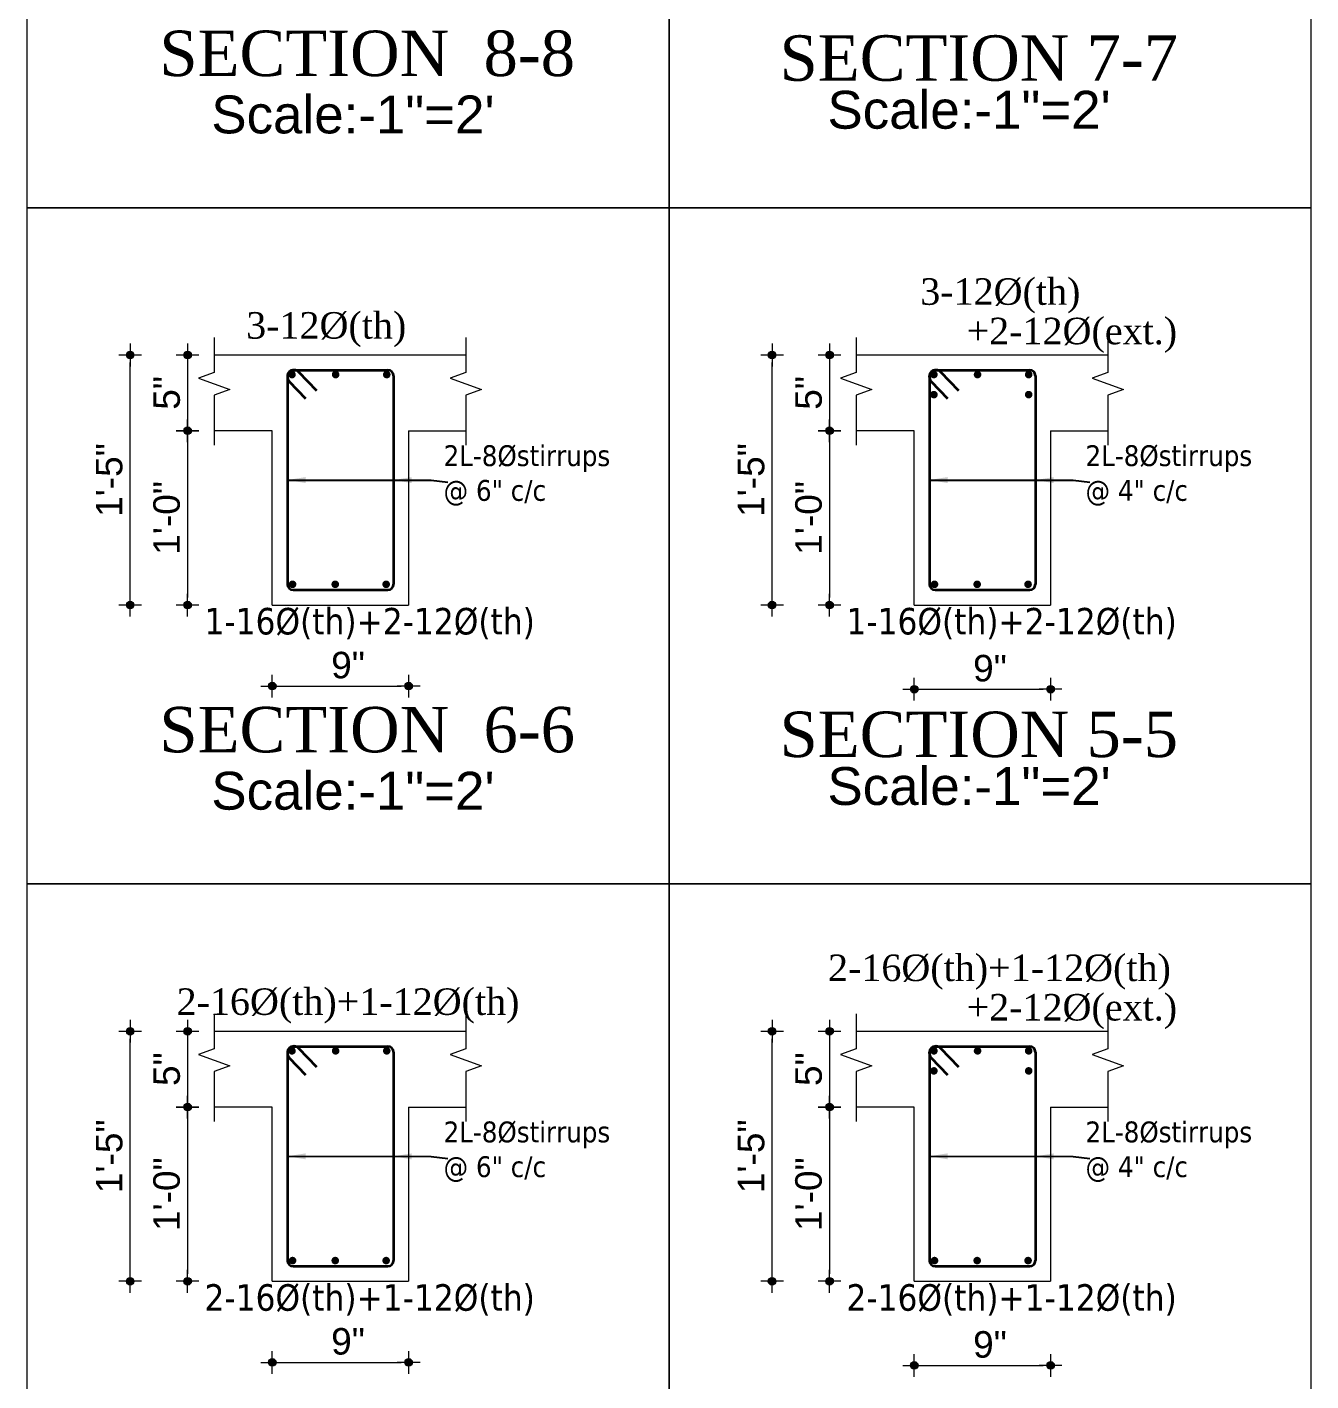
# Model space of a CAD drawing. Header units: inches. Extents: x 130993 to 274375, y -5108 to 103559.
# Drawn here: x 149128.5 to 149467.5, y 49732.4 to 50089.8 of the extents above; entities that cross this region are included whole.
import ezdxf

# ---------------------------------------------------------------- set-up
doc = ezdxf.new("R2010")
doc.units = ezdxf.units.IN
doc.header["$MEASUREMENT"] = 0
doc.header["$PDMODE"] = 2
doc.header["$PDSIZE"] = -3
for name, color, linetype, lineweight in [('DIMENSION', 142, 'Continuous', 20), ('HATCH', 9, 'Continuous', 9), ('REN', 7, 'Continuous', 35), ('ROD', 10, 'Continuous', 13), ('TEXT', 181, 'Continuous', 13), ('TRENCH', 7, 'Continuous', 20)]:
    doc.layers.add(name, color=color, linetype=linetype, lineweight=lineweight)
doc.styles.add('DIM', font='dutch.ttf')
doc.styles.add('ramon', font='arial.ttf', dxfattribs={"height": 7})
doc.styles.add('romans', font='romans.shx')
doc.styles.get("Standard").update_dxf_attribs({"font": 'txt.shx', "height": 6})
doc.styles.add('TAHOMA', font='tahoma.ttf', dxfattribs={"height": 9})
doc.dimstyles.new('ARROW1', dxfattribs={"dimscale": 96, "dimtxt": 15, "dimasz": 0.05, "dimexe": 0.078125, "dimexo": 0.09375, "dimgap": 0.03125, "dimtad": 1, "dimdec": 0, "dimzin": 3, "dimdsep": 46, "dimlunit": 4, "dimtxsty": 'TAHOMA', "dimcen": 0.09375, "dimclrt": 7, "dimadec": 0, "dimazin": 0, "dimtfac": 1, "dimtdec": 0, "dimtmove": 0, "dimatfit": 3, "dimfxl": 1, "dimfrac": 2, "dimtolj": 1, "dimtzin": 0, "dimarcsym": 0})
doc.dimstyles.new('s2', dxfattribs={"dimtxt": 6, "dimasz": 2, "dimexe": 6, "dimexo": 18, "dimgap": 1.9375, "dimtad": 1, "dimdec": 0, "dimlfac": 0.25, "dimzin": 3, "dimdsep": 46, "dimlunit": 4, "dimtxsty": 'ramon', "dimblk": 'dot 2', "dimcen": 0.09375, "dimse1": 1, "dimse2": 1, "dimclrd": 1, "dimclre": 1, "dimclrt": 256, "dimadec": 0, "dimazin": 0, "dimtfac": 0.75, "dimtdec": 0, "dimtix": 1, "dimtmove": 1, "dimatfit": 3, "dimldrblk": 'DOT', "dimfxl": 1, "dimtolj": 1, "dimtzin": 0, "dimlwd": 9, "dimlwe": 9, "dimarcsym": 0})

# ---------------------------------------------------------------- blocks, each defined once
blk = doc.blocks.new('dot1')
at = {"layer": 'HATCH'}
h = blk.add_hatch(color=256, dxfattribs=at)
edge = h.paths.add_edge_path()
edge.add_arc((0, 0), 1, 0, 360)
for p, q in [((3, 0), (-3, 0)), ((0, 3), (0, -3))]:
    blk.add_line(p, q, dxfattribs=at)
blk.add_circle((0, 0), 1, dxfattribs=at)
blk = doc.blocks.new('dot 2')
at = {"layer": 'HATCH', "xscale": 0.5, "yscale": 0.5, "zscale": 0.5}
blk.add_blockref('dot1', (0, 0), dxfattribs=at)
blk = doc.blocks.new('*D1577')
at = {"layer": 'Defpoints', "color": 0, "ltscale": 50}
for p in [(149362.73, 49755.52), (149398.73, 49755.52), (149398.73, 49736.51)]:
    blk.add_point(p, dxfattribs=at)
at = {"layer": 'DIMENSION', "color": 1, "lineweight": 9, "ltscale": 50}
blk.add_line((149364.73, 49736.51), (149396.73, 49736.51), dxfattribs=at)
at = {"layer": 'DIMENSION', "color": 1, "lineweight": 9, "ltscale": 50, "xscale": 2, "yscale": 2, "zscale": 2, "rotation": 180}
blk.add_blockref('dot 2', (149362.73, 49736.51), dxfattribs=at)
at = {"layer": 'DIMENSION', "color": 1, "lineweight": 9, "ltscale": 50, "xscale": 2, "yscale": 2, "zscale": 2}
blk.add_blockref('dot 2', (149398.73, 49736.51), dxfattribs=at)
at = {"layer": 'DIMENSION', "ltscale": 50, "insert": (149382.73, 49742.02), "char_height": 7, "attachment_point": 5, "style": 'ramon'}
blk.add_mtext('\\A1;9"', dxfattribs=at)
blk = doc.blocks.new('_Dot')
at = {"color": 0, "linetype": 'ByBlock', "lineweight": -2}
blk.add_line((-0.5, 0), (-1, 0), dxfattribs=at)
at = {"color": 0, "linetype": 'ByBlock', "const_width": 0.5}
blk.add_lwpolyline([(-0.25, 0, 1), (0.25, 0, 1)], format="xyb", close=True, dxfattribs=at)
blk = doc.blocks.new('*D1578')
at = {"layer": 'Defpoints', "color": 0, "ltscale": 50}
for p in [(149348.65, 49804.72), (149340.36, 49758.72), (149362.73, 49758.72)]:
    blk.add_point(p, dxfattribs=at)
at = {"layer": 'DIMENSION', "color": 1, "lineweight": 9, "ltscale": 50}
blk.add_line((149340.36, 49802.72), (149340.36, 49760.72), dxfattribs=at)
at = {"layer": 'DIMENSION', "color": 1, "lineweight": 9, "ltscale": 50, "xscale": 2, "yscale": 2, "zscale": 2}
for p, rotation in [((149340.36, 49804.72), 90), ((149340.36, 49758.72), 270)]:
    blk.add_blockref('dot 2', p, dxfattribs=dict(at, rotation=rotation))
at = {"layer": 'DIMENSION', "ltscale": 50, "insert": (149334.85, 49781.72), "char_height": 7, "attachment_point": 5, "rotation": 90, "style": 'ramon'}
blk.add_mtext('\\A1;1\'-0"', dxfattribs=at)
blk = doc.blocks.new('*D1579')
at = {"layer": 'Defpoints', "color": 0, "ltscale": 50}
for p in [(149348.65, 49824.72), (149340.36, 49804.72), (149348.65, 49804.72)]:
    blk.add_point(p, dxfattribs=at)
at = {"layer": 'DIMENSION', "color": 1, "lineweight": 9, "ltscale": 50}
blk.add_line((149340.36, 49822.72), (149340.36, 49806.72), dxfattribs=at)
at = {"layer": 'DIMENSION', "color": 1, "lineweight": 9, "ltscale": 50, "xscale": 2, "yscale": 2, "zscale": 2}
for p, rotation in [((149340.36, 49824.72), 90), ((149340.36, 49804.72), 270)]:
    blk.add_blockref('dot 2', p, dxfattribs=dict(at, rotation=rotation))
at = {"layer": 'DIMENSION', "ltscale": 50, "insert": (149334.87, 49814.72), "char_height": 7, "attachment_point": 5, "rotation": 90, "style": 'ramon'}
blk.add_mtext('\\A1;5"', dxfattribs=at)
blk = doc.blocks.new('*D1580')
at = {"layer": 'Defpoints', "color": 0, "ltscale": 50}
for p in [(149325.2, 49824.72), (149362.73, 49824.72), (149362.73, 49758.72)]:
    blk.add_point(p, dxfattribs=at)
at = {"layer": 'DIMENSION', "color": 1, "lineweight": 9, "ltscale": 50}
blk.add_line((149325.2, 49760.72), (149325.2, 49822.72), dxfattribs=at)
at = {"layer": 'DIMENSION', "color": 1, "lineweight": 9, "ltscale": 50, "xscale": 2, "yscale": 2, "zscale": 2}
for p, rotation in [((149325.2, 49824.72), 90), ((149325.2, 49758.72), 270)]:
    blk.add_blockref('dot 2', p, dxfattribs=dict(at, rotation=rotation))
at = {"layer": 'DIMENSION', "ltscale": 50, "insert": (149319.69, 49791.72), "char_height": 7, "attachment_point": 5, "rotation": 90, "style": 'ramon'}
blk.add_mtext('\\A1;1\'-5"', dxfattribs=at)
blk = doc.blocks.new('*D1581')
at = {"layer": 'Defpoints', "color": 0, "ltscale": 50}
for p in [(149193.23, 49756.32), (149229.23, 49756.32), (149229.23, 49737.32)]:
    blk.add_point(p, dxfattribs=at)
at = {"layer": 'DIMENSION', "color": 1, "lineweight": 9, "ltscale": 50}
blk.add_line((149195.23, 49737.32), (149227.23, 49737.32), dxfattribs=at)
at = {"layer": 'DIMENSION', "color": 1, "lineweight": 9, "ltscale": 50, "xscale": 2, "yscale": 2, "zscale": 2, "rotation": 180}
blk.add_blockref('dot 2', (149193.23, 49737.32), dxfattribs=at)
at = {"layer": 'DIMENSION', "color": 1, "lineweight": 9, "ltscale": 50, "xscale": 2, "yscale": 2, "zscale": 2}
blk.add_blockref('dot 2', (149229.23, 49737.32), dxfattribs=at)
at = {"layer": 'DIMENSION', "ltscale": 50, "insert": (149213.23, 49742.83), "char_height": 7, "attachment_point": 5, "style": 'ramon'}
blk.add_mtext('\\A1;9"', dxfattribs=at)
blk = doc.blocks.new('*D1582')
at = {"layer": 'Defpoints', "color": 0, "ltscale": 50}
for p in [(149179.15, 49804.72), (149170.86, 49758.72), (149193.23, 49758.72)]:
    blk.add_point(p, dxfattribs=at)
at = {"layer": 'DIMENSION', "color": 1, "lineweight": 9, "ltscale": 50}
blk.add_line((149170.86, 49802.72), (149170.86, 49760.72), dxfattribs=at)
at = {"layer": 'DIMENSION', "color": 1, "lineweight": 9, "ltscale": 50, "xscale": 2, "yscale": 2, "zscale": 2}
for p, rotation in [((149170.86, 49804.72), 90), ((149170.86, 49758.72), 270)]:
    blk.add_blockref('dot 2', p, dxfattribs=dict(at, rotation=rotation))
at = {"layer": 'DIMENSION', "ltscale": 50, "insert": (149165.35, 49781.72), "char_height": 7, "attachment_point": 5, "rotation": 90, "style": 'ramon'}
blk.add_mtext('\\A1;1\'-0"', dxfattribs=at)
blk = doc.blocks.new('*D1583')
at = {"layer": 'Defpoints', "color": 0, "ltscale": 50}
for p in [(149179.15, 49824.72), (149170.86, 49804.72), (149179.15, 49804.72)]:
    blk.add_point(p, dxfattribs=at)
at = {"layer": 'DIMENSION', "color": 1, "lineweight": 9, "ltscale": 50}
blk.add_line((149170.86, 49822.72), (149170.86, 49806.72), dxfattribs=at)
at = {"layer": 'DIMENSION', "color": 1, "lineweight": 9, "ltscale": 50, "xscale": 2, "yscale": 2, "zscale": 2}
for p, rotation in [((149170.86, 49824.72), 90), ((149170.86, 49804.72), 270)]:
    blk.add_blockref('dot 2', p, dxfattribs=dict(at, rotation=rotation))
at = {"layer": 'DIMENSION', "ltscale": 50, "insert": (149165.37, 49814.72), "char_height": 7, "attachment_point": 5, "rotation": 90, "style": 'ramon'}
blk.add_mtext('\\A1;5"', dxfattribs=at)
blk = doc.blocks.new('*D1584')
at = {"layer": 'Defpoints', "color": 0, "ltscale": 50}
for p in [(149155.7, 49824.72), (149193.23, 49824.72), (149193.23, 49758.72)]:
    blk.add_point(p, dxfattribs=at)
at = {"layer": 'DIMENSION', "color": 1, "lineweight": 9, "ltscale": 50}
blk.add_line((149155.7, 49760.72), (149155.7, 49822.72), dxfattribs=at)
at = {"layer": 'DIMENSION', "color": 1, "lineweight": 9, "ltscale": 50, "xscale": 2, "yscale": 2, "zscale": 2}
for p, rotation in [((149155.7, 49824.72), 90), ((149155.7, 49758.72), 270)]:
    blk.add_blockref('dot 2', p, dxfattribs=dict(at, rotation=rotation))
at = {"layer": 'DIMENSION', "ltscale": 50, "insert": (149150.19, 49791.72), "char_height": 7, "attachment_point": 5, "rotation": 90, "style": 'ramon'}
blk.add_mtext('\\A1;1\'-5"', dxfattribs=at)
blk = doc.blocks.new('*D1585')
at = {"layer": 'Defpoints', "color": 0, "ltscale": 50}
for p in [(149362.73, 49934.02), (149398.73, 49934.02), (149398.73, 49915.01)]:
    blk.add_point(p, dxfattribs=at)
at = {"layer": 'DIMENSION', "color": 1, "lineweight": 9, "ltscale": 50}
blk.add_line((149364.73, 49915.01), (149396.73, 49915.01), dxfattribs=at)
at = {"layer": 'DIMENSION', "color": 1, "lineweight": 9, "ltscale": 50, "xscale": 2, "yscale": 2, "zscale": 2, "rotation": 180}
blk.add_blockref('dot 2', (149362.73, 49915.01), dxfattribs=at)
at = {"layer": 'DIMENSION', "color": 1, "lineweight": 9, "ltscale": 50, "xscale": 2, "yscale": 2, "zscale": 2}
blk.add_blockref('dot 2', (149398.73, 49915.01), dxfattribs=at)
at = {"layer": 'DIMENSION', "ltscale": 50, "insert": (149382.73, 49920.52), "char_height": 7, "attachment_point": 5, "style": 'ramon'}
blk.add_mtext('\\A1;9"', dxfattribs=at)
blk = doc.blocks.new('*D1586')
at = {"layer": 'Defpoints', "color": 0, "ltscale": 50}
for p in [(149348.65, 49983.22), (149340.36, 49937.22), (149362.73, 49937.22)]:
    blk.add_point(p, dxfattribs=at)
at = {"layer": 'DIMENSION', "color": 1, "lineweight": 9, "ltscale": 50}
blk.add_line((149340.36, 49981.22), (149340.36, 49939.22), dxfattribs=at)
at = {"layer": 'DIMENSION', "color": 1, "lineweight": 9, "ltscale": 50, "xscale": 2, "yscale": 2, "zscale": 2}
for p, rotation in [((149340.36, 49983.22), 90), ((149340.36, 49937.22), 270)]:
    blk.add_blockref('dot 2', p, dxfattribs=dict(at, rotation=rotation))
at = {"layer": 'DIMENSION', "ltscale": 50, "insert": (149334.85, 49960.22), "char_height": 7, "attachment_point": 5, "rotation": 90, "style": 'ramon'}
blk.add_mtext('\\A1;1\'-0"', dxfattribs=at)
blk = doc.blocks.new('*D1587')
at = {"layer": 'Defpoints', "color": 0, "ltscale": 50}
for p in [(149348.65, 50003.22), (149340.36, 49983.22), (149348.65, 49983.22)]:
    blk.add_point(p, dxfattribs=at)
at = {"layer": 'DIMENSION', "color": 1, "lineweight": 9, "ltscale": 50}
blk.add_line((149340.36, 50001.22), (149340.36, 49985.22), dxfattribs=at)
at = {"layer": 'DIMENSION', "color": 1, "lineweight": 9, "ltscale": 50, "xscale": 2, "yscale": 2, "zscale": 2}
for p, rotation in [((149340.36, 50003.22), 90), ((149340.36, 49983.22), 270)]:
    blk.add_blockref('dot 2', p, dxfattribs=dict(at, rotation=rotation))
at = {"layer": 'DIMENSION', "ltscale": 50, "insert": (149334.87, 49993.22), "char_height": 7, "attachment_point": 5, "rotation": 90, "style": 'ramon'}
blk.add_mtext('\\A1;5"', dxfattribs=at)
blk = doc.blocks.new('*D1588')
at = {"layer": 'Defpoints', "color": 0, "ltscale": 50}
for p in [(149325.2, 50003.22), (149362.73, 50003.22), (149362.73, 49937.22)]:
    blk.add_point(p, dxfattribs=at)
at = {"layer": 'DIMENSION', "color": 1, "lineweight": 9, "ltscale": 50}
blk.add_line((149325.2, 49939.22), (149325.2, 50001.22), dxfattribs=at)
at = {"layer": 'DIMENSION', "color": 1, "lineweight": 9, "ltscale": 50, "xscale": 2, "yscale": 2, "zscale": 2}
for p, rotation in [((149325.2, 50003.22), 90), ((149325.2, 49937.22), 270)]:
    blk.add_blockref('dot 2', p, dxfattribs=dict(at, rotation=rotation))
at = {"layer": 'DIMENSION', "ltscale": 50, "insert": (149319.69, 49970.22), "char_height": 7, "attachment_point": 5, "rotation": 90, "style": 'ramon'}
blk.add_mtext('\\A1;1\'-5"', dxfattribs=at)
blk = doc.blocks.new('*D1589')
at = {"layer": 'Defpoints', "color": 0, "ltscale": 50}
for p in [(149193.23, 49934.82), (149229.23, 49934.82), (149229.23, 49915.82)]:
    blk.add_point(p, dxfattribs=at)
at = {"layer": 'DIMENSION', "color": 1, "lineweight": 9, "ltscale": 50}
blk.add_line((149195.23, 49915.82), (149227.23, 49915.82), dxfattribs=at)
at = {"layer": 'DIMENSION', "color": 1, "lineweight": 9, "ltscale": 50, "xscale": 2, "yscale": 2, "zscale": 2, "rotation": 180}
blk.add_blockref('dot 2', (149193.23, 49915.82), dxfattribs=at)
at = {"layer": 'DIMENSION', "color": 1, "lineweight": 9, "ltscale": 50, "xscale": 2, "yscale": 2, "zscale": 2}
blk.add_blockref('dot 2', (149229.23, 49915.82), dxfattribs=at)
at = {"layer": 'DIMENSION', "ltscale": 50, "insert": (149213.23, 49921.33), "char_height": 7, "attachment_point": 5, "style": 'ramon'}
blk.add_mtext('\\A1;9"', dxfattribs=at)
blk = doc.blocks.new('*D1590')
at = {"layer": 'Defpoints', "color": 0, "ltscale": 50}
for p in [(149179.15, 49983.22), (149170.86, 49937.22), (149193.23, 49937.22)]:
    blk.add_point(p, dxfattribs=at)
at = {"layer": 'DIMENSION', "color": 1, "lineweight": 9, "ltscale": 50}
blk.add_line((149170.86, 49981.22), (149170.86, 49939.22), dxfattribs=at)
at = {"layer": 'DIMENSION', "color": 1, "lineweight": 9, "ltscale": 50, "xscale": 2, "yscale": 2, "zscale": 2}
for p, rotation in [((149170.86, 49983.22), 90), ((149170.86, 49937.22), 270)]:
    blk.add_blockref('dot 2', p, dxfattribs=dict(at, rotation=rotation))
at = {"layer": 'DIMENSION', "ltscale": 50, "insert": (149165.35, 49960.22), "char_height": 7, "attachment_point": 5, "rotation": 90, "style": 'ramon'}
blk.add_mtext('\\A1;1\'-0"', dxfattribs=at)
blk = doc.blocks.new('*D1591')
at = {"layer": 'Defpoints', "color": 0, "ltscale": 50}
for p in [(149179.15, 50003.22), (149170.86, 49983.22), (149179.15, 49983.22)]:
    blk.add_point(p, dxfattribs=at)
at = {"layer": 'DIMENSION', "color": 1, "lineweight": 9, "ltscale": 50}
blk.add_line((149170.86, 50001.22), (149170.86, 49985.22), dxfattribs=at)
at = {"layer": 'DIMENSION', "color": 1, "lineweight": 9, "ltscale": 50, "xscale": 2, "yscale": 2, "zscale": 2}
for p, rotation in [((149170.86, 50003.22), 90), ((149170.86, 49983.22), 270)]:
    blk.add_blockref('dot 2', p, dxfattribs=dict(at, rotation=rotation))
at = {"layer": 'DIMENSION', "ltscale": 50, "insert": (149165.37, 49993.22), "char_height": 7, "attachment_point": 5, "rotation": 90, "style": 'ramon'}
blk.add_mtext('\\A1;5"', dxfattribs=at)
blk = doc.blocks.new('*D1592')
at = {"layer": 'Defpoints', "color": 0, "ltscale": 50}
for p in [(149155.7, 50003.22), (149193.23, 50003.22), (149193.23, 49937.22)]:
    blk.add_point(p, dxfattribs=at)
at = {"layer": 'DIMENSION', "color": 1, "lineweight": 9, "ltscale": 50}
blk.add_line((149155.7, 49939.22), (149155.7, 50001.22), dxfattribs=at)
at = {"layer": 'DIMENSION', "color": 1, "lineweight": 9, "ltscale": 50, "xscale": 2, "yscale": 2, "zscale": 2}
for p, rotation in [((149155.7, 50003.22), 90), ((149155.7, 49937.22), 270)]:
    blk.add_blockref('dot 2', p, dxfattribs=dict(at, rotation=rotation))
at = {"layer": 'DIMENSION', "ltscale": 50, "insert": (149150.19, 49970.22), "char_height": 7, "attachment_point": 5, "rotation": 90, "style": 'ramon'}
blk.add_mtext('\\A1;1\'-5"', dxfattribs=at)

msp = doc.modelspace()

# ---------------------------------------------------------------- linework, layer by layer
at = {"layer": 'DIMENSION', "color": 0, "lineweight": 9}
for points in [[(149297.98, 50042.1), (149128.48, 50042.1), (149128.48, 50220.6), (149297.98, 50220.6)], [(149467.48, 50042.1), (149297.98, 50042.1), (149297.98, 50220.6), (149467.48, 50220.6)], [(149297.98, 49863.6), (149128.48, 49863.6), (149128.48, 50042.1), (149297.98, 50042.1)], [(149467.48, 49863.6), (149297.98, 49863.6), (149297.98, 50042.1), (149467.48, 50042.1)], [(149297.98, 49685.1), (149128.48, 49685.1), (149128.48, 49863.6), (149297.98, 49863.6)], [(149467.48, 49685.1), (149297.98, 49685.1), (149297.98, 49863.6), (149467.48, 49863.6)]]:
    msp.add_lwpolyline(points, close=True, dxfattribs=at)
at = {"layer": 'HATCH', "linetype": 'Continuous'}
for points in [[(149177.88, 50007.82), (149177.88, 49998.61), (149173.76, 49997.11), (149182, 49994.11), (149177.88, 49992.61), (149177.88, 49979.44)], [(149244.35, 50007.82), (149244.35, 49998.61), (149240.23, 49997.11), (149248.48, 49994.11), (149244.35, 49992.61), (149244.35, 49979.44)], [(149347.38, 50007.82), (149347.38, 49998.61), (149343.26, 49997.11), (149351.5, 49994.11), (149347.38, 49992.61), (149347.38, 49979.44)], [(149413.85, 50007.82), (149413.85, 49998.61), (149409.73, 49997.11), (149417.98, 49994.11), (149413.85, 49992.61), (149413.85, 49979.44)], [(149177.88, 49829.32), (149177.88, 49820.11), (149173.76, 49818.61), (149182, 49815.61), (149177.88, 49814.11), (149177.88, 49800.94)], [(149244.35, 49829.32), (149244.35, 49820.11), (149240.23, 49818.61), (149248.48, 49815.61), (149244.35, 49814.11), (149244.35, 49800.94)], [(149347.38, 49829.32), (149347.38, 49820.11), (149343.26, 49818.61), (149351.5, 49815.61), (149347.38, 49814.11), (149347.38, 49800.94)], [(149413.85, 49829.32), (149413.85, 49820.11), (149409.73, 49818.61), (149417.98, 49815.61), (149413.85, 49814.11), (149413.85, 49800.94)]]:
    msp.add_lwpolyline(points, dxfattribs=at)
at = {"layer": 'REN'}
for p, q in [((149197.23, 49997.72), (149197.23, 49942.72)), ((149198.73, 49999.22), (149223.73, 49999.22)), ((149225.23, 49997.72), (149225.23, 49942.72)), ((149366.73, 49997.72), (149366.73, 49942.72)), ((149368.23, 49999.22), (149393.23, 49999.22)), ((149394.73, 49997.72), (149394.73, 49942.72)), ((149198.73, 49941.22), (149223.73, 49941.22)), ((149368.23, 49941.22), (149393.23, 49941.22)), ((149197.23, 49819.22), (149197.23, 49764.22)), ((149198.73, 49820.72), (149223.73, 49820.72)), ((149225.23, 49819.22), (149225.23, 49764.22)), ((149366.73, 49819.22), (149366.73, 49764.22)), ((149368.23, 49820.72), (149393.23, 49820.72)), ((149394.73, 49819.22), (149394.73, 49764.22)), ((149198.73, 49762.72), (149223.73, 49762.72)), ((149368.23, 49762.72), (149393.23, 49762.72))]:
    msp.add_line(p, q, dxfattribs=at)
for points in [[(149204.98, 49993.74), (149200.26, 49998.7, 1), (149197.69, 49996.25), (149201.97, 49991.74)], [(149374.48, 49993.74), (149369.76, 49998.7, 1), (149367.19, 49996.25), (149371.47, 49991.74)], [(149204.98, 49815.24), (149200.26, 49820.2, 1), (149197.69, 49817.75), (149201.97, 49813.24)], [(149374.48, 49815.24), (149369.76, 49820.2, 1), (149367.19, 49817.75), (149371.47, 49813.24)]]:
    msp.add_lwpolyline(points, format="xyb", dxfattribs=at)
at = {"layer": 'REN', "const_width": 1}
for points in [[(149198.92, 49998.05, -1), (149197.92, 49998.05, -1)], [(149209.45, 49998.05, 1), (149210.45, 49998.05, 1)], [(149222.95, 49998.05, 1), (149223.95, 49998.05, 1)], [(149368.42, 49998.05, -1), (149367.42, 49998.05, -1)], [(149378.95, 49998.05, 1), (149379.95, 49998.05, 1)], [(149392.45, 49998.05, 1), (149393.45, 49998.05, 1)], [(149368.42, 49992.76, -1), (149367.42, 49992.76, -1)], [(149392.45, 49992.76, 1), (149393.45, 49992.76, 1)], [(149199.08, 49942.69, -1), (149198.08, 49942.69, -1)], [(149209.35, 49942.69, 1), (149210.35, 49942.69, 1)], [(149222.79, 49942.69, 1), (149223.79, 49942.69, 1)], [(149368.58, 49942.69, -1), (149367.58, 49942.69, -1)], [(149378.85, 49942.69, 1), (149379.85, 49942.69, 1)], [(149392.29, 49942.69, 1), (149393.29, 49942.69, 1)], [(149198.92, 49819.55, -1), (149197.92, 49819.55, -1)], [(149209.45, 49819.55, 1), (149210.45, 49819.55, 1)], [(149222.95, 49819.55, 1), (149223.95, 49819.55, 1)], [(149368.42, 49819.55, -1), (149367.42, 49819.55, -1)], [(149378.95, 49819.55, 1), (149379.95, 49819.55, 1)], [(149392.45, 49819.55, 1), (149393.45, 49819.55, 1)], [(149368.42, 49814.26, -1), (149367.42, 49814.26, -1)], [(149392.45, 49814.26, 1), (149393.45, 49814.26, 1)], [(149199.08, 49764.19, -1), (149198.08, 49764.19, -1)], [(149209.35, 49764.19, 1), (149210.35, 49764.19, 1)], [(149222.79, 49764.19, 1), (149223.79, 49764.19, 1)], [(149368.58, 49764.19, -1), (149367.58, 49764.19, -1)], [(149378.85, 49764.19, 1), (149379.85, 49764.19, 1)], [(149392.29, 49764.19, 1), (149393.29, 49764.19, 1)]]:
    msp.add_lwpolyline(points, format="xyb", close=True, dxfattribs=at)
at = {"layer": 'REN'}
for centre, start, end in [((149198.73, 49997.72), 90, 180), ((149223.73, 49997.72), 0, 90), ((149368.23, 49997.72), 90, 180), ((149393.23, 49997.72), 0, 90), ((149198.73, 49942.72), 180, 270), ((149223.73, 49942.72), 270, 0), ((149368.23, 49942.72), 180, 270), ((149393.23, 49942.72), 270, 0), ((149198.73, 49819.22), 90, 180), ((149223.73, 49819.22), 0, 90), ((149368.23, 49819.22), 90, 180), ((149393.23, 49819.22), 0, 90), ((149198.73, 49764.22), 180, 270), ((149223.73, 49764.22), 270, 0), ((149368.23, 49764.22), 180, 270), ((149393.23, 49764.22), 270, 0)]:
    msp.add_arc(centre, 1.5, start, end, dxfattribs=at)
at = {"layer": 'TRENCH', "lineweight": 15}
for p, q in [((149178.11, 50003.22), (149244.35, 50003.22)), ((149347.61, 50003.22), (149413.85, 50003.22)), ((149193.23, 49983.22), (149178.11, 49983.22)), ((149193.23, 49937.22), (149193.23, 49983.22)), ((149229.23, 49983.22), (149229.23, 49937.22)), ((149229.23, 49983.22), (149244.35, 49983.22)), ((149362.73, 49983.22), (149347.61, 49983.22)), ((149362.73, 49937.22), (149362.73, 49983.22)), ((149398.73, 49983.22), (149398.73, 49937.22)), ((149398.73, 49983.22), (149413.85, 49983.22)), ((149193.23, 49937.22), (149229.23, 49937.22)), ((149362.73, 49937.22), (149398.73, 49937.22)), ((149178.11, 49824.72), (149244.35, 49824.72)), ((149347.61, 49824.72), (149413.85, 49824.72)), ((149193.23, 49804.72), (149178.11, 49804.72)), ((149193.23, 49758.72), (149193.23, 49804.72)), ((149229.23, 49804.72), (149229.23, 49758.72)), ((149229.23, 49804.72), (149244.35, 49804.72)), ((149362.73, 49804.72), (149347.61, 49804.72)), ((149362.73, 49758.72), (149362.73, 49804.72)), ((149398.73, 49804.72), (149398.73, 49758.72)), ((149398.73, 49804.72), (149413.85, 49804.72)), ((149193.23, 49758.72), (149229.23, 49758.72)), ((149362.73, 49758.72), (149398.73, 49758.72))]:
    msp.add_line(p, q, dxfattribs=at)

# ---------------------------------------------------------------- texts
at = {"char_height": 10, "width": 69.62, "attachment_point": 1}
for insert in [(149177.13, 50071.71), (149339.81, 50072.95), (149177.13, 49893.21), (149339.81, 49894.45)]:
    msp.add_mtext('{\\fArial|b0|i0|c0|p34;Scale:-1"=2\'}', dxfattribs=dict(at, insert=insert))
at = {"layer": 'ROD', "ltscale": 10, "char_height": 12, "width": 232.7849, "attachment_point": 5, "style": 'romans'}
for s, insert in [('{\\fTimes New Roman|b0|i0|c0|p18;\\C0;SECTION  8-8}', (149218.29, 50082.76)), ('{\\fTimes New Roman|b0|i0|c0|p18;\\C0;SECTION 7-7}', (149379.78, 50081.52)), ('{\\fTimes New Roman|b0|i0|c0|p18;\\C0;SECTION  6-6}', (149218.29, 49904.26)), ('{\\fTimes New Roman|b0|i0|c0|p18;\\C0;SECTION 5-5}', (149379.78, 49903.02))]:
    msp.add_mtext(s, dxfattribs=dict(at, insert=insert))
at = {"layer": 'TEXT', "style": 'DIM'}
for s, p in [('3-12%%C(th)', (149364.32, 50016.47)), ('3-12%%C(th)', (149186.32, 50007.54)), ('        +2-12%%C(ext.)', (149355.41, 50006.06)), (' 2-16%%C(th)+1-12%%C(th)', (149337.32, 49837.97)), (' 2-16%%C(th)+1-12%%C(th)', (149165.32, 49829.04)), ('        +2-12%%C(ext.)', (149355.41, 49827.56))]:
    msp.add_text(s, height=7, dxfattribs=at).set_placement(p)
at = {"layer": 'TEXT', "ltscale": 0.5, "style": 'TAHOMA'}
for s, p in [(' 1-16%%C(th)+2-12%%C(th)', (149172.7, 49929.46)), (' 1-16%%C(th)+2-12%%C(th)', (149342.2, 49929.46)), (' 2-16%%C(th)+1-12%%C(th)', (149172.7, 49750.96)), (' 2-16%%C(th)+1-12%%C(th)', (149342.2, 49750.96))]:
    msp.add_text(s, height=7, dxfattribs=at).set_placement(p)
at = {"layer": 'TEXT', "ltscale": 0.5, "char_height": 5.5, "width": 43.1137, "attachment_point": 1, "style": 'TAHOMA'}
for s, insert in [('2L-8%%Cstirrups\\P@ 6" c/c', (149238.46, 49979.4)), ('2L-8%%Cstirrups\\P@ 4" c/c', (149407.96, 49979.4)), ('2L-8%%Cstirrups\\P@ 6" c/c', (149238.46, 49800.9)), ('2L-8%%Cstirrups\\P@ 4" c/c', (149407.96, 49800.9))]:
    msp.add_mtext(s, dxfattribs=dict(at, insert=insert))

# ---------------------------------------------------------------- dimensions: what is measured, and where the dimension line sits
at = {"layer": 'DIMENSION', "ltscale": 50}
for base, p1, p2, picture, middle in [((149155.70219683, 50003.21590854), (149193.23038096, 49937.21590854), (149193.23038096, 50003.21590854), '*D1592', (149150.19068592, 49970.21590854)), ((149170.86, 49983.22), (149179.15, 50003.22), (149179.15, 49983.22), '*D1591', (149165.37, 49993.22)), ((149325.20219683, 50003.21590854), (149362.73038096, 49937.21590854), (149362.73038096, 50003.21590854), '*D1588', (149319.69068592, 49970.21590854)), ((149340.36, 49983.22), (149348.65, 50003.22), (149348.65, 49983.22), '*D1587', (149334.87, 49993.22)), ((149170.8636693, 49937.21590854), (149179.15300832, 49983.21590854), (149193.23038096, 49937.21590854), '*D1590', (149165.35215838, 49960.21590854)), ((149340.3636693, 49937.21590854), (149348.65300832, 49983.21590854), (149362.73038096, 49937.21590854), '*D1586', (149334.85215838, 49960.21590854)), ((149155.70219683, 49824.71590854), (149193.23038096, 49758.71590854), (149193.23038096, 49824.71590854), '*D1584', (149150.19068592, 49791.71590854)), ((149170.86, 49804.72), (149179.15, 49824.72), (149179.15, 49804.72), '*D1583', (149165.37, 49814.72)), ((149325.20219683, 49824.71590854), (149362.73038096, 49758.71590854), (149362.73038096, 49824.71590854), '*D1580', (149319.69068592, 49791.71590854)), ((149340.36, 49804.72), (149348.65, 49824.72), (149348.65, 49804.72), '*D1579', (149334.87, 49814.72)), ((149170.8636693, 49758.71590854), (149179.15300832, 49804.71590854), (149193.23038096, 49758.71590854), '*D1582', (149165.35215838, 49781.71590854)), ((149340.3636693, 49758.71590854), (149348.65300832, 49804.71590854), (149362.73038096, 49758.71590854), '*D1578', (149334.85215838, 49781.71590854))]:
    dim = msp.add_linear_dim(base=base, p1=p1, p2=p2, angle=90, dimstyle='s2', dxfattribs=at)
    dim.commit()
    dim.dimension.update_dxf_attribs({"geometry": picture, "text_midpoint": middle})
for base, p1, p2, picture, middle in [((149229.23, 49915.82), (149193.23, 49934.82), (149229.23, 49934.82), '*D1589', (149213.23, 49915.82)), ((149398.73, 49915.01), (149362.73, 49934.02), (149398.73, 49934.02), '*D1585', (149382.73, 49915.01)), ((149229.23, 49737.32), (149193.23, 49756.32), (149229.23, 49756.32), '*D1581', (149213.23, 49737.32)), ((149398.73, 49736.51), (149362.73, 49755.52), (149398.73, 49755.52), '*D1577', (149382.73, 49736.51))]:
    dim = msp.add_linear_dim(base=base, p1=p1, p2=p2, dimstyle='s2', dxfattribs=at)
    dim.commit()
    dim.dimension.update_dxf_attribs({"geometry": picture, "text_midpoint": middle, "dimtype": 160})

# ---------------------------------------------------------------- leaders
at = {"layer": 'HATCH'}
for points in [[(149197.23, 49970.22), (149235.2, 49970.16), (149239.62, 49969.64)], [(149225.23, 49970.22), (149235.2, 49970.16), (149239.62, 49969.64)], [(149366.73, 49970.22), (149404.7, 49970.16), (149409.12, 49969.64)], [(149394.73, 49970.22), (149404.7, 49970.16), (149409.12, 49969.64)], [(149197.23, 49791.72), (149235.2, 49791.66), (149239.62, 49791.14)], [(149225.23, 49791.72), (149235.2, 49791.66), (149239.62, 49791.14)], [(149366.73, 49791.72), (149404.7, 49791.66), (149409.12, 49791.14)], [(149394.73, 49791.72), (149404.7, 49791.66), (149409.12, 49791.14)]]:
    msp.add_leader(points, dimstyle='ARROW1', dxfattribs=at)

doc.saveas('drawing.dxf')
